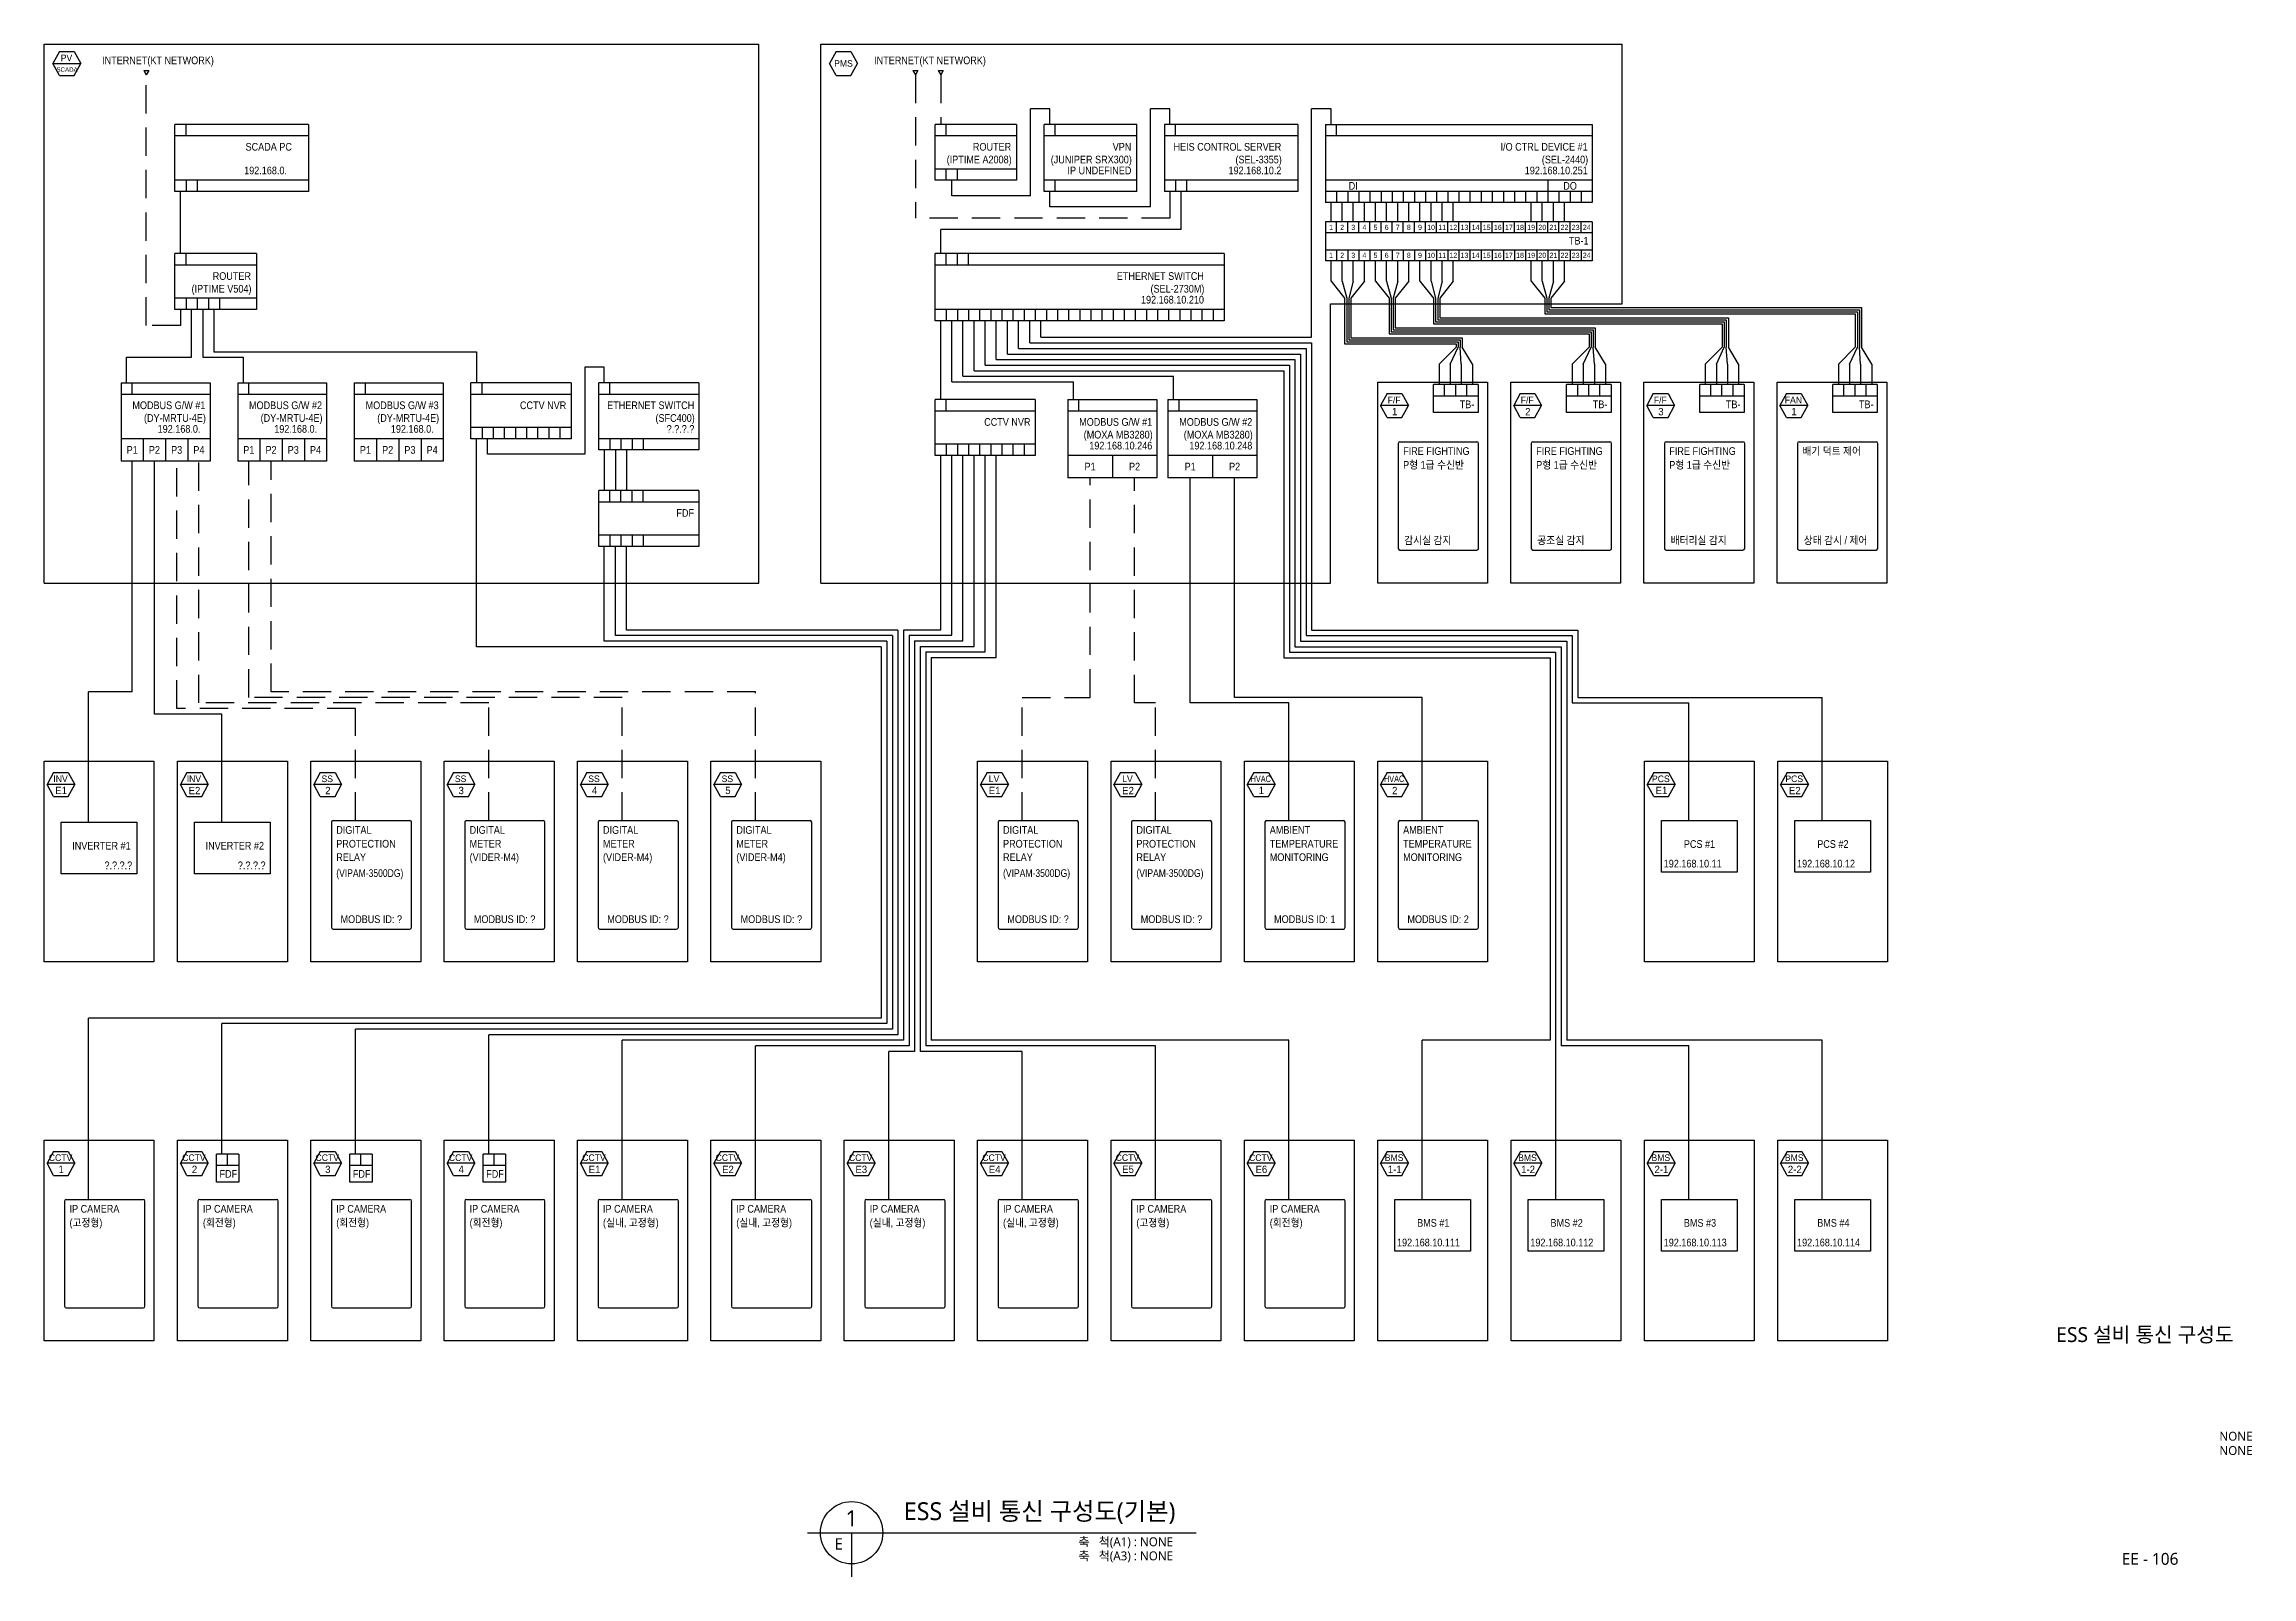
# Model space of a CAD drawing. Header units: millimetres. Extents: x 3366 to 637019, y 0 to 56757.
# Drawn here: x 3366 to 40539, y 1347 to 27153 of the extents above; entities that cross this region are included whole.
import ezdxf
from ezdxf.enums import TextEntityAlignment as Align

# ---------------------------------------------------------------- set-up
doc = ezdxf.new("R2010")
doc.units = ezdxf.units.MM
doc.linetypes.add('CE04', pattern=[15, 10, -2, 1, -2])
doc.linetypes.add('HIDDEN2', pattern=[4.7625, 3.175, -1.5875])
for name, color, linetype in [('ESYM', 4, 'Continuous'), ('SEL-735', 7, 'Continuous'), ('TEXT', 3, 'Continuous'), ('도면 TITLE', 4, 'Continuous'), ('지시선', 6, 'Continuous')]:
    doc.layers.add(name, color=color, linetype=linetype)
doc.styles.add('GHS', font='', dxfattribs={"width": 0.7})
doc.styles.add('MG', font='malgun.ttf')
doc.styles.get('GHS').set_extended_font_data('Gulim')

# ---------------------------------------------------------------- blocks, each defined once
blk = doc.blocks.new('DIGITAL LAYOUT')
at = {"layer": 'SEL-735', "color": 8, "linetype": 'Continuous', "lineweight": -3}
for p, q in [((9070835, -3285096), (9076659, -3285096)), ((9070707, -3285225), (9070707, -3293180)), ((9076788, -3293180), (9076788, -3285225)), ((9070835, -3293308), (9076659, -3293308))]:
    blk.add_line(p, q, dxfattribs=at)
for centre, start, end in [((9070835, -3285225), 90, 180), ((9076659, -3285225), 0, 90), ((9070835, -3293180), 180, 270), ((9076659, -3293180), 270, 0)]:
    blk.add_arc(centre, 128, start, end, dxfattribs=at)
blk = doc.blocks.new('COMP')
at = {"color": 8, "linetype": 'Continuous'}
blk.add_lwpolyline([(0, 2816), (1541, 2816), (1541, 0), (0, 0)], close=True, dxfattribs=at)
at = {"layer": 'ESYM', "color": 1}
for p, q in [((132, 2657), (40, 2491)), ((132, 2321), (40, 2491)), ((431, 2491), (40, 2491)), ((132, 2657), (339, 2657)), ((339, 2657), (431, 2491)), ((339, 2321), (431, 2491)), ((132, 2321), (339, 2321))]:
    blk.add_line(p, q, dxfattribs=at)

msp = doc.modelspace()

# ---------------------------------------------------------------- linework, layer by layer
at = {"color": 8, "linetype": 'Continuous'}
for p, q in [((3365.9, 27152.6), (15401.3, 27152.6)), ((3365.9, 18080.1), (3365.9, 27152.6)), ((15401.3, 18080.1), (15401.3, 27152.6)), ((16442.8, 27152.6), (29937.7, 27152.6)), ((16442.8, 18080.1), (16442.8, 27152.6)), ((29937.7, 22779.7), (29937.7, 27152.6)), ((25024.4, 18080.1), (25024.4, 22779.7)), ((25024.4, 22779.7), (29937.7, 22779.7)), ((3365.9, 18080.1), (15401.3, 18080.1)), ((16442.8, 18080.1), (25024.4, 18080.1))]:
    msp.add_line(p, q, dxfattribs=at)
at = {"color": 2}
for p, q in [((5044.3, 26706.7), (5127.5, 26706.7)), ((5044.3, 26706.7), (5085.9, 26635.2)), ((5127.5, 26706.7), (5085.9, 26635.2)), ((17995.2, 26706.7), (18078.4, 26706.7)), ((17995.2, 26706.7), (18036.8, 26635.2)), ((18078.4, 26706.7), (18036.8, 26635.2)), ((18420.9, 26706.7), (18504, 26706.7)), ((18420.9, 26706.7), (18462.4, 26635.2)), ((18504, 26706.7), (18462.4, 26635.2)), ((5662.4, 22685.1), (5662.4, 22414.7))]:
    msp.add_line(p, q, dxfattribs=at)
at = {"color": 2, "linetype": 'HIDDEN2', "ltscale": 150}
for p, q in [((5085.9, 22414.7), (5085.9, 26635.2)), ((18036.8, 26635.2), (18036.8, 24222.8)), ((18462.4, 26635.2), (18462.4, 25801.2)), ((22321.6, 24672.7), (22321.6, 24222.8)), ((22321.6, 24222.8), (18036.8, 24222.8)), ((5662.4, 22414.7), (5085.9, 22414.7)), ((5597.2, 15966.8), (5597.2, 20133)), ((5971.6, 16060.4), (5971.6, 20133)), ((6812.1, 16154), (6812.1, 20133)), ((7186.5, 16247.6), (7186.5, 20133)), ((20977.5, 16154), (20977.5, 19852.2)), ((21726.3, 16060.4), (21726.3, 19852.2)), ((10851.4, 16060.4), (5971.6, 16060.4)), ((13096.8, 16154), (6812.1, 16154)), ((15342.3, 16247.6), (7186.5, 16247.6)), ((10851.4, 14080.5), (10851.4, 16060.4)), ((13096.8, 14080.5), (13096.8, 16154)), ((15342.3, 14080.5), (15342.3, 16247.6)), ((19833.3, 16154), (20977.5, 16154)), ((19833.3, 14080.5), (19833.3, 16154)), ((22078.7, 16060.4), (21726.3, 16060.4)), ((22078.7, 14080.5), (22078.7, 16060.4)), ((8605.9, 15966.8), (5597.2, 15966.8)), ((8605.9, 14080.5), (8605.9, 15966.8))]:
    msp.add_line(p, q, dxfattribs=at)
at = {"color": 3}
for p, q in [((20298.4, 26063.3), (19971.8, 26063.3)), ((19971.8, 24599.1), (19971.8, 26063.3)), ((20298.4, 25801.7), (20298.4, 26063.3)), ((22321.6, 26063.3), (21995, 26063.3)), ((21995, 24411), (21995, 26063.3)), ((22321.6, 25801.7), (22321.6, 26063.3)), ((25034.2, 26063.3), (24707.5, 26063.3)), ((24707.5, 22216.7), (24707.5, 26063.3)), ((25034.2, 25801.7), (25034.2, 26063.3)), ((5662.4, 23625.9), (5662.4, 24672.7)), ((18649.6, 24599.1), (18649.6, 24860.8)), ((19971.8, 24599.1), (18649.6, 24599.1)), ((20298.4, 24411), (20298.4, 24672.7)), ((22508.8, 24034.7), (22508.8, 24672.7)), ((21995, 24411), (20298.4, 24411)), ((22508.8, 24034.7), (18462.4, 24034.7)), ((18462.4, 23625.9), (18462.4, 24034.7)), ((5849.6, 21879.9), (5849.6, 22685.1)), ((6036.8, 22685.1), (6036.8, 21879.9)), ((6224, 22685.1), (6224, 21973.5)), ((18462.4, 21169.3), (18462.4, 22496.9)), ((18649.6, 21467.9), (18649.6, 22496.9)), ((18836.8, 21561.5), (18836.8, 22496.9)), ((19024, 21655.1), (19024, 22496.9)), ((19211.2, 21748.7), (19211.2, 22496.9)), ((19398.4, 21842.3), (19398.4, 22496.9)), ((19585.6, 21935.9), (19585.6, 22496.9)), ((19772.8, 22029.5), (19772.8, 22496.9)), ((19960, 22123.1), (19960, 22496.9)), ((20147.2, 22216.7), (20147.2, 22496.9)), ((6224, 21973.5), (10646, 21973.5)), ((6718.5, 21973.5), (6718.5, 21973.5)), ((10646, 21973.5), (10646, 21450.1)), ((19585.6, 21935.9), (24520.3, 21935.9)), ((19772.8, 22029.5), (24613.9, 22029.5)), ((19960, 22123.1), (24707.5, 22123.1)), ((20147.2, 22216.7), (24707.5, 22216.7)), ((24520.3, 21935.9), (24520.3, 17100.4)), ((24613.9, 22029.5), (24613.9, 17194)), ((24707.5, 22123.1), (24707.5, 17287.6)), ((4754.8, 21450.1), (4754.8, 21879.9)), ((4754.8, 21879.9), (5849.6, 21879.9)), ((6036.8, 21879.9), (6718.5, 21879.9)), ((6718.5, 21879.9), (6718.5, 21450.1)), ((12796.9, 21711.8), (12470.2, 21711.8)), ((12470.2, 21711.8), (12470.2, 20247.6)), ((12796.9, 21450.1), (12796.9, 21711.8)), ((18836.8, 21561.5), (22381.5, 21561.5)), ((19024, 21655.1), (24239.5, 21655.1)), ((19211.2, 21748.7), (24333.1, 21748.7)), ((19398.4, 21842.3), (24426.7, 21842.3)), ((22381.5, 21169.3), (22381.5, 21561.5)), ((24239.5, 21655.1), (24239.5, 16819.6)), ((24333.1, 21748.7), (24333.1, 16913.2)), ((24426.7, 21842.3), (24426.7, 17006.8)), ((18649.6, 21467.9), (20696.7, 21467.9)), ((20696.7, 21169.3), (20696.7, 21467.9)), ((10646, 17006.8), (10646, 20509.3)), ((10833.2, 20247.6), (10833.2, 20509.3)), ((12470.2, 20247.6), (10833.2, 20247.6)), ((18462.4, 17294.2), (18462.4, 20228.5)), ((18649.6, 17200.6), (18649.6, 20228.5)), ((18836.8, 17107), (18836.8, 20228.5)), ((19024, 17013.4), (19024, 20228.5)), ((19211.2, 16919.8), (19211.2, 20228.5)), ((19398.4, 16826.2), (19398.4, 20228.5)), ((17835, 17294.2), (18462.4, 17294.2)), ((17835, 17287.6), (17835, 10381.3)), ((17928.6, 17200.6), (17928.6, 10287.7)), ((17928.6, 17200.6), (18649.6, 17200.6)), ((18022.2, 17107), (18022.2, 10194.1)), ((18022.2, 17107), (18836.8, 17107)), ((24520.3, 17100.4), (29002.4, 17100.4)), ((24613.9, 17194), (29096, 17194)), ((24707.5, 17287.6), (29189.6, 17287.6)), ((29002.4, 17100.4), (29002.4, 10381.3)), ((29096, 17194), (29096, 16060.4)), ((29189.6, 17287.6), (29189.6, 16154)), ((17460.6, 17006.8), (10646, 17006.8)), ((17460.6, 17006.8), (17460.6, 10755.7)), ((18115.8, 17013.4), (18115.8, 10194.1)), ((18115.8, 17013.4), (19024, 17013.4)), ((18209.4, 16919.8), (18209.4, 10287.7)), ((18209.4, 16919.8), (19211.2, 16919.8)), ((18303, 16826.2), (18303, 10381.3)), ((18303, 16826.2), (19398.4, 16826.2)), ((24239.5, 16819.6), (28721.6, 16819.6)), ((24333.1, 16913.2), (28815.2, 16913.2)), ((24426.7, 17006.8), (28908.8, 17006.8)), ((28721.6, 16819.6), (28721.6, 10381.3)), ((28815.2, 16913.2), (28815.2, 7701.5)), ((28908.8, 17006.8), (28908.8, 10287.7)), ((29096, 16060.4), (31060.6, 16060.4)), ((29189.6, 16154), (33306.1, 16154)), ((31060.6, 14080.5), (31060.6, 16060.4)), ((33306.1, 14080.5), (33306.1, 16154)), ((17460.6, 10755.7), (4114.9, 10755.7)), ((4114.9, 7701.5), (4114.9, 10755.7)), ((17835, 10381.3), (13096.8, 10381.3)), ((13096.8, 7701.5), (13096.8, 10381.3)), ((17928.6, 10287.7), (15342.3, 10287.7)), ((15342.3, 7701.5), (15342.3, 10287.7)), ((17587.8, 7701.5), (17587.8, 10194.1)), ((18022.2, 10194.1), (17587.8, 10194.1)), ((19833.3, 10194.1), (18115.8, 10194.1)), ((22078.7, 10287.7), (18209.4, 10287.7)), ((24324.2, 10381.3), (18303, 10381.3)), ((19833.3, 7701.5), (19833.3, 10194.1)), ((22078.7, 7701.5), (22078.7, 10287.7)), ((24324.2, 7701.5), (24324.2, 10381.3)), ((26569.7, 7701.5), (26569.7, 10381.3)), ((28721.6, 10381.3), (26569.7, 10381.3)), ((31060.6, 10287.7), (28908.8, 10287.7)), ((33306.1, 10381.3), (29002.4, 10381.3)), ((31060.6, 7701.5), (31060.6, 10287.7)), ((33306.1, 7701.5), (33306.1, 10381.3))]:
    msp.add_line(p, q, dxfattribs=at)
for p, q in [((5568.8, 24672.7), (5568.8, 25801.7)), ((7815.2, 25801.7), (5568.8, 25801.7)), ((5756, 25613.5), (5756, 25801.7)), ((7815.2, 25801.7), (7815.2, 24672.7)), ((18368.8, 24860.8), (18368.8, 25801.7)), ((19738.7, 25801.7), (18368.8, 25801.7)), ((18556, 25613.5), (18556, 25801.7)), ((19738.7, 25801.7), (19738.7, 24860.8)), ((20204.8, 24672.7), (20204.8, 25801.7)), ((21761.9, 25801.7), (20204.8, 25801.7)), ((20392, 25613.5), (20392, 25801.7)), ((21761.9, 24672.7), (21761.9, 25801.7)), ((22228, 25801.7), (22228, 24672.7)), ((24474.4, 25801.7), (22228, 25801.7)), ((22415.2, 25613.5), (22415.2, 25801.7)), ((24474.4, 25801.7), (24474.4, 24672.7)), ((24940.6, 25801.7), (24940.6, 24484.5)), ((24940.6, 25801.7), (29433.4, 25801.7)), ((25127.8, 25613.5), (25127.8, 25801.7)), ((29433.4, 25801.7), (29433.4, 24484.5)), ((24940.6, 25613.5), (29433.4, 25613.5)), ((18556, 24860.8), (18556, 25049)), ((18743.2, 24860.8), (18743.2, 25049)), ((7815.2, 24672.7), (5568.8, 24672.7)), ((5756, 24860.8), (5756, 24672.7)), ((5943.2, 24860.8), (5943.2, 24672.7)), ((19738.7, 24860.8), (18368.8, 24860.8)), ((21761.9, 24672.7), (20204.8, 24672.7)), ((20392, 24672.7), (20392, 24860.8)), ((24474.4, 24672.7), (22228, 24672.7)), ((22415.2, 24860.8), (22415.2, 24672.7)), ((22602.4, 24860.8), (22602.4, 24672.7)), ((29433.4, 24860.8), (24940.6, 24860.8)), ((29433.4, 24672.7), (24940.6, 24672.7)), ((25127.8, 24672.7), (25127.8, 24484.5)), ((25315, 24672.7), (25315, 24484.5)), ((25502.2, 24672.7), (25502.2, 24484.5)), ((25689.4, 24672.7), (25689.4, 24484.5)), ((25876.6, 24672.7), (25876.6, 24484.5)), ((26063.8, 24672.7), (26063.8, 24484.5)), ((26251, 24672.7), (26251, 24484.5)), ((26438.2, 24672.7), (26438.2, 24484.5)), ((26625.4, 24672.7), (26625.4, 24484.5)), ((26812.6, 24672.7), (26812.6, 24484.5)), ((26999.8, 24672.7), (26999.8, 24484.5)), ((27187, 24672.7), (27187, 24484.5)), ((27374.2, 24672.7), (27374.2, 24484.5)), ((27561.4, 24672.7), (27561.4, 24484.5)), ((27748.6, 24672.7), (27748.6, 24484.5)), ((27935.8, 24672.7), (27935.8, 24484.5)), ((28123, 24672.7), (28123, 24484.5)), ((28310.2, 24672.7), (28310.2, 24484.5)), ((28497.4, 24672.7), (28497.4, 24484.5)), ((28684.6, 24860.8), (28684.6, 24484.5)), ((28871.8, 24672.7), (28871.8, 24484.5)), ((29059, 24672.7), (29059, 24484.5)), ((29246.2, 24672.7), (29246.2, 24484.5)), ((29433.4, 24484.5), (24940.6, 24484.5)), ((24940.6, 24162.1), (24940.6, 23503.5)), ((29433.4, 24162.1), (24940.6, 24162.1)), ((25127.8, 23973.9), (25127.8, 24162.1)), ((25315, 23973.9), (25315, 24162.1)), ((25502.2, 23973.9), (25502.2, 24162.1)), ((25689.4, 23973.9), (25689.4, 24162.1)), ((25876.6, 23973.9), (25876.6, 24162.1)), ((26063.8, 23973.9), (26063.8, 24162.1)), ((26251, 23973.9), (26251, 24162.1)), ((26438.2, 23973.9), (26438.2, 24162.1)), ((26625.4, 23973.9), (26625.4, 24162.1)), ((26812.6, 23973.9), (26812.6, 24162.1)), ((26999.8, 23973.9), (26999.8, 24162.1)), ((27187, 23973.9), (27187, 24162.1)), ((27374.2, 23973.9), (27374.2, 24162.1)), ((27561.4, 23973.9), (27561.4, 24162.1)), ((27748.6, 23973.9), (27748.6, 24162.1)), ((27935.8, 23973.9), (27935.8, 24162.1)), ((28123, 23973.9), (28123, 24162.1)), ((28310.2, 23973.9), (28310.2, 24162.1)), ((28497.4, 23973.9), (28497.4, 24162.1)), ((28684.6, 23973.9), (28684.6, 24162.1)), ((28871.8, 23973.9), (28871.8, 24162.1)), ((29059, 23973.9), (29059, 24162.1)), ((29246.2, 23973.9), (29246.2, 24162.1)), ((29433.4, 24162.1), (29433.4, 23503.5)), ((5568.8, 22685.1), (5568.8, 23625.9)), ((6938.7, 23625.9), (5568.8, 23625.9)), ((5756, 23437.7), (5756, 23625.9)), ((6938.7, 23625.9), (6938.7, 22685.1)), ((18368.8, 22496.9), (18368.8, 23625.9)), ((23236, 23625.9), (18368.8, 23625.9)), ((18368.8, 23437.7), (23236, 23437.7)), ((18556, 23437.7), (18556, 23625.9)), ((18743.2, 23437.7), (18743.2, 23625.9)), ((18930.4, 23437.7), (18930.4, 23625.9)), ((23236, 23625.9), (23236, 22496.9)), ((29433.4, 23503.5), (24940.6, 23503.5)), ((25127.8, 23691.7), (25127.8, 23503.5)), ((25315, 23691.7), (25315, 23503.5)), ((25502.2, 23691.7), (25502.2, 23503.5)), ((25689.4, 23691.7), (25689.4, 23503.5)), ((25876.6, 23691.7), (25876.6, 23503.5)), ((26063.8, 23691.7), (26063.8, 23503.5)), ((26251, 23691.7), (26251, 23503.5)), ((26438.2, 23691.7), (26438.2, 23503.5)), ((26625.4, 23691.7), (26625.4, 23503.5)), ((26812.6, 23691.7), (26812.6, 23503.5)), ((26999.8, 23691.7), (26999.8, 23503.5)), ((27187, 23691.7), (27187, 23503.5)), ((27374.2, 23691.7), (27374.2, 23503.5)), ((27561.4, 23691.7), (27561.4, 23503.5)), ((27748.6, 23691.7), (27748.6, 23503.5)), ((27935.8, 23691.7), (27935.8, 23503.5)), ((28123, 23691.7), (28123, 23503.5)), ((28310.2, 23691.7), (28310.2, 23503.5)), ((28497.4, 23691.7), (28497.4, 23503.5)), ((28684.6, 23691.7), (28684.6, 23503.5)), ((28871.8, 23691.7), (28871.8, 23503.5)), ((29059, 23691.7), (29059, 23503.5)), ((29246.2, 23691.7), (29246.2, 23503.5)), ((6938.7, 22685.1), (5568.8, 22685.1)), ((5756, 22873.2), (5756, 22685.1)), ((5943.2, 22873.2), (5943.2, 22685.1)), ((6130.4, 22873.2), (6130.4, 22685.1)), ((6317.6, 22873.2), (6317.6, 22685.1)), ((23236, 22685.1), (18368.8, 22685.1)), ((18556, 22685.1), (18556, 22496.9)), ((18743.2, 22685.1), (18743.2, 22496.9)), ((18930.4, 22685.1), (18930.4, 22496.9)), ((19117.6, 22685.1), (19117.6, 22496.9)), ((19304.8, 22685.1), (19304.8, 22496.9)), ((19492, 22685.1), (19492, 22496.9)), ((19679.2, 22685.1), (19679.2, 22496.9)), ((19866.4, 22685.1), (19866.4, 22496.9)), ((20053.6, 22685.1), (20053.6, 22496.9)), ((20240.8, 22685.1), (20240.8, 22496.9)), ((20428, 22685.1), (20428, 22496.9)), ((20615.2, 22685.1), (20615.2, 22496.9)), ((20802.4, 22685.1), (20802.4, 22496.9)), ((20989.6, 22685.1), (20989.6, 22496.9)), ((21176.8, 22685.1), (21176.8, 22496.9)), ((21364, 22685.1), (21364, 22496.9)), ((21551.2, 22685.1), (21551.2, 22496.9)), ((21738.4, 22685.1), (21738.4, 22496.9)), ((21925.6, 22685.1), (21925.6, 22496.9)), ((22112.8, 22685.1), (22112.8, 22496.9)), ((22300, 22685.1), (22300, 22496.9)), ((22487.2, 22685.1), (22487.2, 22496.9)), ((22674.4, 22685.1), (22674.4, 22496.9)), ((22861.6, 22685.1), (22861.6, 22496.9)), ((23048.8, 22685.1), (23048.8, 22496.9)), ((23236, 22496.9), (18368.8, 22496.9)), ((4661.2, 21450.1), (4661.2, 20133)), ((4661.2, 21450.1), (6158.8, 21450.1)), ((4661.2, 21262), (6158.8, 21262)), ((4848.4, 21262), (4848.4, 21450.1)), ((6158.8, 21450.1), (6158.8, 20133)), ((6624.9, 21450.1), (6624.9, 20133)), ((6624.9, 21450.1), (8122.5, 21450.1)), ((6624.9, 21262), (8122.5, 21262)), ((6812.1, 21262), (6812.1, 21450.1)), ((8122.5, 21450.1), (8122.5, 20133)), ((8588.6, 21450.1), (8588.6, 20133)), ((8588.6, 21450.1), (10086.2, 21450.1)), ((8588.6, 21262), (10086.2, 21262)), ((8775.8, 21262), (8775.8, 21450.1)), ((10086.2, 21450.1), (10086.2, 20133)), ((10552.4, 20509.3), (10552.4, 21450.1)), ((12237.2, 21450.1), (10552.4, 21450.1)), ((10739.6, 21262), (10739.6, 21450.1)), ((12237.2, 21450.1), (12237.2, 20509.3)), ((12703.3, 20321.2), (12703.3, 21450.1)), ((14388.1, 21450.1), (12703.3, 21450.1)), ((12890.5, 21262), (12890.5, 21450.1)), ((14388.1, 21450.1), (14388.1, 20321.2)), ((27509, 21422.4), (26760.2, 21422.4)), ((26947.4, 21234.2), (26947.4, 21422.4)), ((27134.6, 21234.2), (27134.6, 21422.4)), ((27321.8, 21234.2), (27321.8, 21422.4)), ((29750, 21422.4), (29001.2, 21422.4)), ((29188.4, 21234.2), (29188.4, 21422.4)), ((29375.6, 21234.2), (29375.6, 21422.4)), ((29562.8, 21234.2), (29562.8, 21422.4)), ((31990.9, 21422.4), (31242.1, 21422.4)), ((31429.3, 21234.2), (31429.3, 21422.4)), ((31616.5, 21234.2), (31616.5, 21422.4)), ((31803.7, 21234.2), (31803.7, 21422.4)), ((34231.9, 21422.4), (33483.1, 21422.4)), ((33670.3, 21234.2), (33670.3, 21422.4)), ((33857.5, 21234.2), (33857.5, 21422.4)), ((34044.7, 21234.2), (34044.7, 21422.4)), ((18368.8, 20228.5), (18368.8, 21169.3)), ((20053.6, 21169.3), (18368.8, 21169.3)), ((18556, 20981.2), (18556, 21169.3)), ((20053.6, 21169.3), (20053.6, 20228.5)), ((20603.1, 21169.3), (20603.1, 19852.2)), ((20603.1, 21169.3), (22100.7, 21169.3)), ((20603.1, 20981.2), (22100.7, 20981.2)), ((20790.3, 20981.2), (20790.3, 21169.3)), ((22100.7, 21169.3), (22100.7, 19852.2)), ((22287.9, 21169.3), (22287.9, 19852.2)), ((22287.9, 21169.3), (23785.5, 21169.3)), ((22287.9, 20981.2), (23785.5, 20981.2)), ((22475.1, 20981.2), (22475.1, 21169.3)), ((23785.5, 21169.3), (23785.5, 19852.2)), ((6158.8, 20509.3), (4661.2, 20509.3)), ((5035.6, 20509.3), (5035.6, 20133)), ((5410, 20509.3), (5410, 20133)), ((5784.4, 20509.3), (5784.4, 20133)), ((8122.5, 20509.3), (6624.9, 20509.3)), ((6999.3, 20509.3), (6999.3, 20133)), ((7373.7, 20509.3), (7373.7, 20133)), ((7748.1, 20509.3), (7748.1, 20133)), ((10086.2, 20509.3), (8588.6, 20509.3)), ((8963, 20509.3), (8963, 20133)), ((9337.4, 20509.3), (9337.4, 20133)), ((9711.8, 20509.3), (9711.8, 20133)), ((12237.2, 20509.3), (10552.4, 20509.3)), ((10739.6, 20697.5), (10739.6, 20509.3)), ((10926.8, 20697.5), (10926.8, 20509.3)), ((11114, 20697.5), (11114, 20509.3)), ((11301.2, 20697.5), (11301.2, 20509.3)), ((11488.4, 20697.5), (11488.4, 20509.3)), ((11675.6, 20697.5), (11675.6, 20509.3)), ((11862.8, 20697.5), (11862.8, 20509.3)), ((12050, 20697.5), (12050, 20509.3)), ((12890.5, 20509.3), (12890.5, 20321.2)), ((13077.7, 20509.3), (13077.7, 20321.2)), ((13264.9, 20509.3), (13264.9, 20321.2)), ((13452.1, 20509.3), (13452.1, 20321.2)), ((6158.8, 20133), (4661.2, 20133)), ((4848.4, 16247.6), (4848.4, 20133)), ((5222.8, 15873.2), (5222.8, 20133)), ((8122.5, 20133), (6624.9, 20133)), ((10086.2, 20133), (8588.6, 20133)), ((14388.1, 20321.2), (12703.3, 20321.2)), ((20053.6, 20228.5), (18368.8, 20228.5)), ((18556, 20416.7), (18556, 20228.5)), ((18743.2, 20416.7), (18743.2, 20228.5)), ((18930.4, 20416.7), (18930.4, 20228.5)), ((19117.6, 20416.7), (19117.6, 20228.5)), ((19304.8, 20416.7), (19304.8, 20228.5)), ((19492, 20416.7), (19492, 20228.5)), ((19679.2, 20416.7), (19679.2, 20228.5)), ((19866.4, 20416.7), (19866.4, 20228.5)), ((22100.7, 20228.5), (20603.1, 20228.5)), ((21351.9, 20228.5), (21351.9, 19852.2)), ((23785.5, 20228.5), (22287.9, 20228.5)), ((23036.7, 20228.5), (23036.7, 19852.2)), ((22100.7, 19852.2), (20603.1, 19852.2)), ((23785.5, 19852.2), (22287.9, 19852.2)), ((22662.3, 16060.4), (22662.3, 19852.2)), ((23411.1, 16154), (23411.1, 19852.2)), ((12703.3, 18696.1), (12703.3, 19636.9)), ((14388.1, 19636.9), (12703.3, 19636.9)), ((12890.5, 19448.7), (12890.5, 19636.9)), ((13077.7, 19448.7), (13077.7, 19636.9)), ((13264.9, 19448.7), (13264.9, 19636.9)), ((13452.1, 19448.7), (13452.1, 19636.9)), ((14388.1, 19636.9), (14388.1, 18696.1)), ((14388.1, 18696.1), (12703.3, 18696.1)), ((12890.5, 18884.3), (12890.5, 18696.1)), ((13077.7, 18884.3), (13077.7, 18696.1)), ((13264.9, 18884.3), (13264.9, 18696.1)), ((13452.1, 18884.3), (13452.1, 18696.1)), ((4848.4, 16247.6), (4114.9, 16247.6)), ((4114.9, 14052), (4114.9, 16247.6)), ((24324.2, 16060.4), (22662.3, 16060.4)), ((26569.7, 16154), (23411.1, 16154)), ((24324.2, 14080.5), (24324.2, 16060.4)), ((26569.7, 14080.5), (26569.7, 16154)), ((6360.4, 15873.2), (5222.8, 15873.2)), ((6360.4, 14052), (6360.4, 15873.2)), ((6641.2, 8465.5), (6266.8, 8465.5)), ((6454, 8277.4), (6454, 8465.5)), ((8886.7, 8465.5), (8512.3, 8465.5)), ((8699.5, 8277.4), (8699.5, 8465.5)), ((11132.2, 8465.5), (10757.8, 8465.5)), ((10945, 8277.4), (10945, 8465.5))]:
    msp.add_line(p, q)
at = {"color": 5}
for p, q in [((25034.2, 24162.1), (25034.2, 24484.5)), ((25221.4, 24162.1), (25221.4, 24484.5)), ((25408.6, 24162.1), (25408.6, 24484.5)), ((25595.8, 24162.1), (25595.8, 24484.5)), ((25783, 24162.1), (25783, 24484.5)), ((25970.2, 24162.1), (25970.2, 24484.5)), ((26157.4, 24162.1), (26157.4, 24484.5)), ((26344.6, 24162.1), (26344.6, 24484.5)), ((26531.8, 24162.1), (26531.8, 24484.5)), ((26719, 24162.1), (26719, 24484.5)), ((26906.2, 24162.1), (26906.2, 24484.5)), ((27093.4, 24162.1), (27093.4, 24484.5)), ((28403.8, 24162.1), (28403.8, 24484.5)), ((28591, 24162.1), (28591, 24484.5)), ((28778.2, 24162.1), (28778.2, 24484.5)), ((28965.4, 24162.1), (28965.4, 24484.5)), ((25034.2, 23160.9), (25034.2, 23503.5)), ((25221.4, 23160.9), (25221.4, 23503.5)), ((25408.6, 23160.9), (25408.6, 23503.5)), ((25595.8, 23160.9), (25595.8, 23503.5)), ((25783, 23160.9), (25783, 23503.5)), ((25970.2, 23160.9), (25970.2, 23503.5)), ((26157.4, 23160.9), (26157.4, 23503.5)), ((26344.6, 23160.9), (26344.6, 23503.5)), ((26531.8, 23160.9), (26531.8, 23503.5)), ((26719, 23160.9), (26719, 23503.5)), ((26906.2, 23160.9), (26906.2, 23503.5)), ((27093.4, 23160.9), (27093.4, 23503.5)), ((28403.8, 23160.9), (28403.8, 23503.5)), ((28591, 23160.9), (28591, 23503.5)), ((28778.2, 23160.9), (28778.2, 23503.5)), ((28965.4, 23160.9), (28965.4, 23503.5)), ((25034.2, 23160.9), (25263, 22873.8)), ((25221.4, 23160.9), (25297.6, 22873.8)), ((25408.6, 23160.9), (25332.3, 22873.8)), ((25595.8, 23160.9), (25366.9, 22873.8)), ((25783, 23160.9), (26011.8, 22873.8)), ((25970.2, 23160.9), (26046.4, 22873.8)), ((26157.4, 23160.9), (26081.1, 22873.8)), ((26344.6, 23160.9), (26115.7, 22873.8)), ((26531.8, 23160.9), (26760.6, 22873.8)), ((26719, 23160.9), (26795.2, 22873.8)), ((26906.2, 23160.9), (26829.9, 22873.8)), ((27093.4, 23160.9), (26864.5, 22873.8)), ((28403.8, 23160.9), (28632.6, 22873.8)), ((28591, 23160.9), (28667.2, 22873.8)), ((28778.2, 23160.9), (28701.9, 22873.8)), ((28965.4, 23160.9), (28736.5, 22873.8)), ((25263, 22873.8), (25263, 22105.2)), ((25297.6, 22873.8), (25297.6, 22139.8)), ((25332.3, 22873.8), (25332.3, 22174.5)), ((25366.9, 22873.8), (25366.9, 22209.1)), ((26011.8, 22873.8), (26011.8, 22274.4)), ((26046.4, 22873.8), (26046.4, 22309)), ((26081.1, 22873.8), (26081.1, 22343.7)), ((26115.7, 22873.8), (26115.7, 22378.3)), ((26760.6, 22873.8), (26760.6, 22443.6)), ((26795.2, 22873.8), (26795.2, 22478.2)), ((26829.9, 22873.8), (26829.9, 22512.9)), ((26864.5, 22873.8), (26864.5, 22547.5)), ((28632.6, 22873.8), (28632.6, 22612.8)), ((28667.2, 22873.8), (28667.2, 22647.5)), ((28701.9, 22873.8), (28701.9, 22682.1)), ((28701.9, 22682.1), (33930.7, 22682.1)), ((28736.5, 22873.8), (28736.5, 22716.8)), ((28736.5, 22716.8), (33965.4, 22716.8)), ((33930.7, 22682.1), (33930.7, 22052.1)), ((33965.4, 22716.8), (33965.4, 22052.1)), ((26046.4, 22309), (29414.2, 22309)), ((26081.1, 22343.7), (29448.8, 22343.7)), ((26115.7, 22378.3), (29483.5, 22378.3)), ((26760.6, 22443.6), (31620.5, 22443.6)), ((26795.2, 22478.2), (31655.1, 22478.2)), ((26829.9, 22512.9), (31689.8, 22512.9)), ((26864.5, 22547.5), (31724.4, 22547.5)), ((28632.6, 22612.8), (33861.4, 22612.8)), ((28667.2, 22647.5), (33896.1, 22647.5)), ((29414.2, 22309), (29414.2, 22052.1)), ((29448.8, 22343.7), (29448.8, 22052.1)), ((29483.5, 22378.3), (29483.5, 22052.1)), ((31620.5, 22443.6), (31620.5, 22052.1)), ((31655.1, 22478.2), (31655.1, 22052.1)), ((31689.8, 22512.9), (31689.8, 22052.1)), ((31724.4, 22547.5), (31724.4, 22052.1)), ((33861.4, 22612.8), (33861.4, 22052.1)), ((33896.1, 22647.5), (33896.1, 22052.1)), ((25263, 22105.2), (27138.6, 22105.2)), ((25297.6, 22139.8), (27173.2, 22139.8)), ((25332.3, 22174.5), (27207.8, 22174.5)), ((25366.9, 22209.1), (27242.5, 22209.1)), ((26011.8, 22274.4), (29379.5, 22274.4)), ((26853.8, 21765), (27138.6, 22052.1)), ((27041, 21765), (27173.2, 22052.1)), ((27138.6, 22105.2), (27138.6, 22052.1)), ((27173.2, 22139.8), (27173.2, 22052.1)), ((27207.8, 22174.5), (27207.8, 22052.1)), ((27228.2, 21765), (27207.8, 22052.1)), ((27242.5, 22209.1), (27242.5, 22052.1)), ((27415.4, 21765), (27242.5, 22052.1)), ((29094.8, 21765), (29379.5, 22052.1)), ((29282, 21765), (29414.2, 22052.1)), ((29379.5, 22274.4), (29379.5, 22052.1)), ((29469.2, 21765), (29448.8, 22052.1)), ((29656.4, 21765), (29483.5, 22052.1)), ((31335.7, 21765), (31620.5, 22052.1)), ((31522.9, 21765), (31655.1, 22052.1)), ((31710.1, 21765), (31689.8, 22052.1)), ((31897.3, 21765), (31724.4, 22052.1)), ((33576.7, 21765), (33861.4, 22052.1)), ((33763.9, 21765), (33896.1, 22052.1)), ((33951.1, 21765), (33930.7, 22052.1)), ((34138.3, 21765), (33965.4, 22052.1)), ((26853.8, 21765), (26853.8, 21422.4)), ((27041, 21765), (27041, 21422.4)), ((27228.2, 21765), (27228.2, 21422.4)), ((27415.4, 21765), (27415.4, 21422.4)), ((29094.8, 21765), (29094.8, 21422.4)), ((29282, 21765), (29282, 21422.4)), ((29469.2, 21765), (29469.2, 21422.4)), ((29656.4, 21765), (29656.4, 21422.4)), ((31335.7, 21765), (31335.7, 21422.4)), ((31522.9, 21765), (31522.9, 21422.4)), ((31710.1, 21765), (31710.1, 21422.4)), ((31897.3, 21765), (31897.3, 21422.4)), ((33576.7, 21765), (33576.7, 21422.4)), ((33763.9, 21765), (33763.9, 21422.4)), ((33951.1, 21765), (33951.1, 21422.4)), ((34138.3, 21765), (34138.3, 21422.4))]:
    msp.add_line(p, q, dxfattribs=at)
at = {"color": 1}
for p, q in [((12796.9, 20321.2), (12796.9, 19636.9)), ((12984.1, 20321.2), (12984.1, 19636.9)), ((13171.3, 20321.2), (13171.3, 19636.9)), ((12796.9, 17100.4), (12796.9, 18696.1)), ((12984.1, 17194), (12984.1, 18696.1)), ((13171.3, 17287.6), (13171.3, 18696.1)), ((17554.2, 17100.4), (12796.9, 17100.4)), ((17647.8, 17194), (12984.1, 17194)), ((17741.4, 17287.6), (13171.3, 17287.6)), ((17554.2, 17100.4), (17554.2, 10662.1)), ((17647.8, 17194), (17647.8, 10568.5)), ((17741.4, 17287.6), (17741.4, 10474.9)), ((6360.4, 8465.5), (6360.4, 10662.1)), ((17554.2, 10662.1), (6360.4, 10662.1)), ((17647.8, 10568.5), (8605.9, 10568.5)), ((8605.9, 8465.5), (8605.9, 10568.5)), ((17741.4, 10474.9), (10851.4, 10474.9)), ((10851.4, 8465.5), (10851.4, 10474.9))]:
    msp.add_line(p, q, dxfattribs=at)
for points in [[(5568.8, 25613.5), (7815.2, 25613.5)], [(18368.8, 25613.5), (19738.7, 25613.5)], [(20204.8, 25613.5), (21761.9, 25613.5)], [(22228, 25613.5), (24474.4, 25613.5)], [(19738.7, 25049), (18368.8, 25049)], [(7815.2, 24860.8), (5568.8, 24860.8)], [(21761.9, 24860.8), (20204.8, 24860.8)], [(24474.4, 24860.8), (22228, 24860.8)], [(29433.4, 23973.9), (24940.6, 23973.9)], [(5568.8, 23437.7), (6938.7, 23437.7)], [(24940.6, 23691.7), (29433.4, 23691.7)], [(6938.7, 22873.2), (5568.8, 22873.2)], [(10552.4, 21262), (12237.2, 21262)], [(12703.3, 21262), (14388.1, 21262)], [(27509, 21422.4), (27509, 20952), (26760.2, 20952), (26760.2, 21422.4)], [(26760.2, 21234.2), (27509, 21234.2)], [(29750, 21422.4), (29750, 20952), (29001.2, 20952), (29001.2, 21422.4)], [(29001.2, 21234.2), (29750, 21234.2)], [(31990.9, 21422.4), (31990.9, 20952), (31242.1, 20952), (31242.1, 21422.4)], [(31242.1, 21234.2), (31990.9, 21234.2)], [(34231.9, 21422.4), (34231.9, 20952), (33483.1, 20952), (33483.1, 21422.4)], [(33483.1, 21234.2), (34231.9, 21234.2)], [(18368.8, 20981.2), (20053.6, 20981.2)], [(12237.2, 20697.5), (10552.4, 20697.5)], [(14388.1, 20509.3), (12703.3, 20509.3)], [(20053.6, 20416.7), (18368.8, 20416.7)], [(12703.3, 19448.7), (14388.1, 19448.7)], [(14388.1, 18884.3), (12703.3, 18884.3)], [(6641.2, 8465.5), (6641.2, 7995.1), (6266.8, 7995.1), (6266.8, 8465.5)], [(6266.8, 8277.4), (6641.2, 8277.4)], [(8886.7, 8465.5), (8886.7, 7995.1), (8512.3, 7995.1), (8512.3, 8465.5)], [(8512.3, 8277.4), (8886.7, 8277.4)], [(11132.2, 8465.5), (11132.2, 7995.1), (10757.8, 7995.1), (10757.8, 8465.5)], [(10757.8, 8277.4), (11132.2, 8277.4)]]:
    msp.add_lwpolyline(points)
at = {"layer": 'ESYM', "color": 1}
for p, q in [((3624.4, 27027), (3513.3, 26828.6)), ((3624.4, 26624.2), (3513.3, 26828.6)), ((3513.3, 26828.6), (3982.9, 26828.6)), ((3624.4, 27027), (3871.9, 27027)), ((3871.9, 27027), (3982.9, 26828.6)), ((3871.9, 26624.2), (3982.9, 26828.6)), ((16701.3, 27027), (16590.2, 26828.6)), ((16701.3, 26624.2), (16590.2, 26828.6)), ((16701.3, 27027), (16948.8, 27027)), ((16948.8, 27027), (17059.8, 26828.6)), ((16948.8, 26624.2), (17059.8, 26828.6)), ((3624.4, 26624.2), (3871.9, 26624.2)), ((16701.3, 26624.2), (16948.8, 26624.2))]:
    msp.add_line(p, q, dxfattribs=at)
at = {"layer": '도면 TITLE'}
for p, q in [((16219.1, 2089.9), (22763, 2089.9)), ((16961.7, 2089.9), (16961.7, 1347.3))]:
    msp.add_line(p, q, dxfattribs=at)
msp.add_circle((16961.7, 2089.9), 525.1, dxfattribs=at)
at = {"layer": '지시선'}
for points in [[(3653.8, 14052), (4927.7, 14052), (4927.7, 13181.7), (3653.8, 13181.7)], [(5899.2, 14052), (7173.1, 14052), (7173.1, 13181.7), (5899.2, 13181.7)], [(30599.4, 14080.5), (31873.3, 14080.5), (31873.3, 13210.3), (30599.4, 13210.3)], [(32844.9, 14080.5), (34118.8, 14080.5), (34118.8, 13210.3), (32844.9, 13210.3)], [(26108.5, 7701.5), (27382.4, 7701.5), (27382.4, 6831.3), (26108.5, 6831.3)], [(28354, 7701.5), (29627.9, 7701.5), (29627.9, 6831.3), (28354, 6831.3)], [(30599.4, 7701.5), (31873.3, 7701.5), (31873.3, 6831.3), (30599.4, 6831.3)], [(32844.9, 7701.5), (34118.8, 7701.5), (34118.8, 6831.3), (32844.9, 6831.3)]]:
    msp.add_lwpolyline(points, close=True, dxfattribs=at)

# ---------------------------------------------------------------- block references
at = {"color": 3, "xscale": 1.2, "yscale": 1.2, "zscale": 1.2}
for p in [(25820.7, 18080.1), (28061.6, 18080.1), (30302.6, 18080.1), (32543.6, 18080.1), (3365.9, 11701.1), (5611.4, 11701.1), (7856.9, 11701.1), (10102.4, 11701.1), (12347.8, 11701.1), (14593.3, 11701.1), (19084.3, 11701.1), (21329.7, 11701.1), (23575.2, 11701.1), (25820.7, 11701.1), (30311.6, 11701.1), (32557.1, 11701.1), (3365.9, 5322.1), (5611.4, 5322.1), (7856.9, 5322.1), (10102.4, 5322.1), (12347.8, 5322.1), (14593.3, 5322.1), (16838.8, 5322.1), (19084.3, 5322.1), (21329.7, 5322.1), (23575.2, 5322.1), (25820.7, 5322.1), (28066.2, 5322.1), (30311.6, 5322.1), (32557.1, 5322.1)]:
    msp.add_blockref('COMP', p, dxfattribs=at)
at = {"xscale": 0.2223437640466005, "yscale": 0.2223437640466005, "zscale": 0.2223437640466005}
for p in [(-1990649.7, 750880.2), (-1988408.8, 750880.2), (-1986167.8, 750880.2), (-1983926.9, 750880.2), (-2008613.5, 744501.2), (-2006368.1, 744501.2), (-2004122.6, 744501.2), (-2001877.1, 744501.2), (-1997386.2, 744501.2), (-1995140.7, 744501.2), (-1992895.2, 744501.2), (-1990649.7, 744501.2), (-2013104.5, 738122.2), (-2010859, 738122.2), (-2008613.5, 738122.2), (-2006368.1, 738122.2), (-2004122.6, 738122.2), (-2001877.1, 738122.2), (-1999631.6, 738122.2), (-1997386.2, 738122.2), (-1995140.7, 738122.2), (-1992895.2, 738122.2)]:
    msp.add_blockref('DIGITAL LAYOUT', p, dxfattribs=at)

# ---------------------------------------------------------------- texts
at = {"linetype": 'CE04', "style": 'GHS'}
for s, height, p in [('PV', 111.17, (3741.7, 26921.5)), ('PMS', 111.17, (16825, 26828.6)), ('SCADA', 75, (3751.6, 26724.8)), ('F/F', 111.17, (26096.7, 21162.6)), ('F/F', 111.17, (28337.7, 21162.6)), ('F/F', 111.17, (30578.6, 21162.6)), ('FAN', 111.17, (32819.6, 21162.6)), ('1', 123.5, (26106.7, 20965.9)), ('2', 123.5, (28347.6, 20965.9)), ('3', 123.5, (30588.6, 20965.9)), ('1', 123.5, (32829.5, 20965.9)), ('INV', 111.17, (3642, 14783.7)), ('E1', 123.52, (3651.9, 14586.9)), ('INV', 111.17, (5887.5, 14783.7)), ('E2', 123.52, (5897.4, 14586.9)), ('SS', 111.17, (8132.9, 14783.7)), ('2', 123.5, (8142.9, 14586.9)), ('SS', 111.17, (10378.4, 14783.7)), ('3', 123.5, (10388.3, 14586.9)), ('SS', 111.17, (12623.9, 14783.7)), ('4', 123.5, (12633.8, 14586.9)), ('SS', 111.17, (14869.4, 14783.7)), ('5', 123.5, (14879.3, 14586.9)), ('LV', 111.17, (19360.3, 14783.7)), ('E1', 123.52, (19370.2, 14586.9)), ('LV', 111.17, (21605.8, 14783.7)), ('E2', 123.52, (21615.7, 14586.9)), ('1', 123.5, (23861.2, 14586.9)), ('2', 123.5, (26106.7, 14586.9)), ('PCS', 111.17, (30587.7, 14783.7)), ('E1', 123.52, (30597.6, 14586.9)), ('PCS', 111.17, (32833.1, 14783.7)), ('E2', 123.52, (32843.1, 14586.9)), ('CCTV', 111.17, (3642, 8404.7)), ('1', 123.5, (3651.9, 8208)), ('CCTV', 111.17, (5887.5, 8404.7)), ('2', 123.5, (5897.4, 8208)), ('CCTV', 111.17, (8132.9, 8404.7)), ('3', 123.5, (8142.9, 8208)), ('CCTV', 111.17, (10378.4, 8404.7)), ('4', 123.5, (10388.3, 8208)), ('CCTV', 111.17, (12623.9, 8404.7)), ('E1', 123.52, (12633.8, 8208)), ('CCTV', 111.17, (14869.4, 8404.7)), ('E2', 123.52, (14879.3, 8208)), ('CCTV', 111.17, (17114.8, 8404.7)), ('E3', 123.52, (17124.8, 8208)), ('CCTV', 111.17, (19360.3, 8404.7)), ('E4', 123.52, (19370.2, 8208)), ('CCTV', 111.17, (21605.8, 8404.7)), ('E5', 123.52, (21615.7, 8208)), ('CCTV', 111.17, (23851.3, 8404.7)), ('E6', 123.52, (23861.2, 8208)), ('BMS', 111.17, (26096.7, 8404.7)), ('1-1', 123.52, (26106.7, 8208)), ('BMS', 111.17, (28342.2, 8404.7)), ('1-2', 123.52, (28352.1, 8208)), ('BMS', 111.17, (30587.7, 8404.7)), ('2-1', 123.52, (30597.6, 8208)), ('BMS', 111.17, (32833.1, 8404.7)), ('2-2', 123.52, (32843.1, 8208))]:
    msp.add_text(s, height=height, dxfattribs=at).set_placement(p, align=Align.MIDDLE)
at = {"linetype": 'CE04', "style": 'GHS', "width": 0.8}
for p in [(23851.3, 14783.7), (26096.7, 14783.7)]:
    msp.add_text('HVAC', height=111.17, dxfattribs=at).set_placement(p, align=Align.MIDDLE)
at = {"layer": 'TEXT', "color": 2, "linetype": 'Continuous', "lineweight": -3, "style": 'GHS', "width": 0.9}
for p in [(4341.6, 26880), (17341.1, 26880)]:
    msp.add_text('INTERNET(KT NETWORK)', height=129.6, dxfattribs=at).set_placement(p, align=Align.MIDDLE_LEFT)
at = {"layer": 'TEXT', "color": 7, "linetype": 'Continuous', "lineweight": -3, "style": 'GHS', "width": 0.9}
for s, p in [('SCADA PC', (7537.7, 25424.3)), ('(IPTIME A2008)', (19656.9, 25210.1)), ('ROUTER', (19648.4, 25424.3)), ('(JUNIPER SRX300)', (21680.1, 25210.1)), ('VPN', (21671.6, 25424.3)), ('HEIS CONTROL SERVER', (24196.9, 25424.3)), ('(SEL-3355)', (24205.4, 25210.1)), ('I/O CTRL DEVICE #1', (29355.4, 25424.3)), ('(SEL-2440)', (29364, 25210.1)), ('TB-1', (29371, 23843.4)), ('(IPTIME V504)', (6856.9, 23034.4)), ('ROUTER', (6848.4, 23248.5)), ('ETHERNET SWITCH', (22893.5, 23248.5)), ('(SEL-2730M)', (22902, 23034.4)), ('MODBUS G/W #1', (6080.9, 21072.7)), ('(DY-MRTU-4E)', (6089.4, 20858.6)), ('MODBUS G/W #2', (8044.6, 21072.7)), ('(DY-MRTU-4E)', (8053.2, 20858.6)), ('MODBUS G/W #3', (10008.3, 21072.7)), ('(DY-MRTU-4E)', (10016.9, 20858.6)), ('CCTV NVR', (12157.3, 21072.7)), ('ETHERNET SWITCH', (14312.2, 21072.7)), ('(SFC400)', (14320.8, 20858.6)), ('CCTV NVR', (19973.8, 20791.9)), ('MODBUS G/W #1', (22022.8, 20791.9)), ('MODBUS G/W #2', (23707.6, 20791.9)), ('TB-', (27446.6, 21088.3)), ('TB-', (29687.6, 21088.3)), ('TB-', (31928.5, 21088.3)), ('TB-', (34169.5, 21088.3)), ('(MOXA MB3280)', (22031.3, 20577.8)), ('(MOXA MB3280)', (23716.1, 20577.8)), ('FDF', (14308.2, 19259.5)), ('FDF', (6615.2, 8131.5)), ('FDF', (8860.6, 8131.5)), ('FDF', (11106.1, 8131.5))]:
    msp.add_text(s, height=129.6, dxfattribs=at).set_placement(p, align=Align.MIDDLE_RIGHT)
at = {"layer": 'TEXT', "linetype": 'Continuous', "lineweight": -3, "style": 'GHS', "width": 0.9}
for s, p in [('192.168.0.  ', (7539.4, 25026)), ('IP UNDEFINED', (21673.3, 25026)), ('192.168.10.2', (24198.6, 25026)), ('192.168.10.251', (29357.1, 25026)), ('192.168.10.210', (22895.2, 22850.2)), ('192.168.0.  ', (6082.6, 20674.5)), ('192.168.0.  ', (8046.3, 20674.5)), ('192.168.0.  ', (10010, 20674.5)), ('?.?.?.?', (14313.9, 20674.5)), ('192.168.10.246', (22024.5, 20393.7)), ('192.168.10.248', (23709.3, 20393.7)), ('?.?.?.?', (4848.2, 13326.8)), ('?.?.?.?', (7093.6, 13326.8))]:
    msp.add_text(s, height=129.6, dxfattribs=at).set_placement(p, align=Align.MIDDLE_RIGHT)
at = {"layer": 'TEXT', "color": 7, "linetype": 'Continuous', "lineweight": -3, "style": 'GHS', "width": 0.9}
for s, height, p in [('DI', 129.6, (25408.6, 24766.8)), ('DO', 129.6, (29059, 24766.8)), ('1', 86.4, (25034.2, 24068)), ('2', 86.4, (25221.4, 24068)), ('3', 86.4, (25408.6, 24068)), ('4', 86.4, (25595.8, 24068)), ('5', 86.4, (25783, 24068)), ('6', 86.4, (25970.2, 24068)), ('7', 86.4, (26157.4, 24068)), ('8', 86.4, (26344.6, 24068)), ('9', 86.4, (26531.8, 24068)), ('10', 86.4, (26719, 24068)), ('11', 86.4, (26906.2, 24068)), ('12', 86.4, (27093.4, 24068)), ('13', 86.4, (27280.6, 24068)), ('14', 86.4, (27467.8, 24068)), ('15', 86.4, (27655, 24068)), ('16', 86.4, (27842.2, 24068)), ('17', 86.4, (28029.4, 24068)), ('18', 86.4, (28216.6, 24068)), ('19', 86.4, (28403.8, 24068)), ('20', 86.4, (28591, 24068)), ('21', 86.4, (28778.2, 24068)), ('22', 86.4, (28965.4, 24068)), ('23', 86.4, (29152.6, 24068)), ('24', 86.4, (29339.8, 24068)), ('1', 86.4, (25034.2, 23597.6)), ('2', 86.4, (25221.4, 23597.6)), ('3', 86.4, (25408.6, 23597.6)), ('4', 86.4, (25595.8, 23597.6)), ('5', 86.4, (25783, 23597.6)), ('6', 86.4, (25970.2, 23597.6)), ('7', 86.4, (26157.4, 23597.6)), ('8', 86.4, (26344.6, 23597.6)), ('9', 86.4, (26531.8, 23597.6)), ('10', 86.4, (26719, 23597.6)), ('11', 86.4, (26906.2, 23597.6)), ('12', 86.4, (27093.4, 23597.6)), ('13', 86.4, (27280.6, 23597.6)), ('14', 86.4, (27467.8, 23597.6)), ('15', 86.4, (27655, 23597.6)), ('16', 86.4, (27842.2, 23597.6)), ('17', 86.4, (28029.4, 23597.6)), ('18', 86.4, (28216.6, 23597.6)), ('19', 86.4, (28403.8, 23597.6)), ('20', 86.4, (28591, 23597.6)), ('21', 86.4, (28778.2, 23597.6)), ('22', 86.4, (28965.4, 23597.6)), ('23', 86.4, (29152.6, 23597.6)), ('24', 86.4, (29339.8, 23597.6)), ('P1', 129.6, (4848.4, 20321.2)), ('P2', 129.6, (5222.8, 20321.2)), ('P3', 129.6, (5597.2, 20321.2)), ('P4', 129.6, (5971.6, 20321.2)), ('P1', 129.6, (6812.1, 20321.2)), ('P2', 129.6, (7186.5, 20321.2)), ('P3', 129.6, (7560.9, 20321.2)), ('P4', 129.6, (7935.3, 20321.2)), ('P1', 129.6, (8775.8, 20321.2)), ('P2', 129.6, (9150.2, 20321.2)), ('P3', 129.6, (9524.6, 20321.2)), ('P4', 129.6, (9899, 20321.2)), ('P1', 129.6, (20977.5, 20040.4)), ('P2', 129.6, (21726.3, 20040.4)), ('P1', 129.6, (22662.3, 20040.4)), ('P2', 129.6, (23411.1, 20040.4))]:
    msp.add_text(s, height=height, dxfattribs=at).set_placement(p, align=Align.MIDDLE_CENTER)
at = {"layer": 'TEXT', "color": 7, "linetype": 'Continuous', "lineweight": -3, "style": 'GHS'}
for s, width, p in [('FIRE FIGHTING', 0.9, (26248.3, 20301.6)), ('P형 1급 수신반', 0.9, (26248.3, 20069.2)), ('FIRE FIGHTING', 0.9, (28489.3, 20301.6)), ('P형 1급 수신반', 0.9, (28489.3, 20069.2)), ('FIRE FIGHTING', 0.9, (30730.2, 20301.6)), ('P형 1급 수신반', 0.9, (30730.2, 20069.2)), ('배기 덕트 제어', 0.9, (32971.2, 20301.6)), ('DIGITAL', 0.9, (8284.5, 13922.6)), ('PROTECTION', 0.9, (8284.5, 13690.2)), ('DIGITAL', 0.9, (10530, 13922.6)), ('METER', 0.9, (10530, 13690.2)), ('DIGITAL', 0.9, (12775.5, 13922.6)), ('METER', 0.9, (12775.5, 13690.2)), ('DIGITAL', 0.9, (15020.9, 13922.6)), ('METER', 0.9, (15020.9, 13690.2)), ('DIGITAL', 0.9, (19511.9, 13922.6)), ('PROTECTION', 0.9, (19511.9, 13690.2)), ('DIGITAL', 0.9, (21757.4, 13922.6)), ('PROTECTION', 0.9, (21757.4, 13690.2)), ('AMBIENT', 0.9, (24002.8, 13922.6)), ('TEMPERATURE', 0.9, (24002.8, 13690.2)), ('AMBIENT', 0.9, (26248.3, 13922.6)), ('TEMPERATURE', 0.9, (26248.3, 13690.2)), ('INVERTER #1', 0.9, (3838.6, 13657.1)), ('INVERTER #2', 0.9, (6084.1, 13657.1)), ('RELAY', 0.9, (8284.5, 13464.3)), ('(VIDER-M4)', 0.9, (10530, 13464.3)), ('(VIDER-M4)', 0.9, (12775.5, 13464.3)), ('(VIDER-M4)', 0.9, (15020.9, 13464.3)), ('RELAY', 0.9, (19511.9, 13464.3)), ('RELAY', 0.9, (21757.4, 13464.3)), ('MONITORING', 0.9, (24002.8, 13464.3)), ('MONITORING', 0.9, (26248.3, 13464.3)), ('PCS #1', 0.9, (30975.7, 13685.6)), ('PCS #2', 0.9, (33221.2, 13685.6)), ('(VIPAM-3500DG)', 0.85, (8284.5, 13196.2)), ('(VIPAM-3500DG)', 0.85, (19511.9, 13196.2)), ('(VIPAM-3500DG)', 0.85, (21757.4, 13196.2)), ('IP CAMERA', 0.9, (3793.6, 7543.6)), ('IP CAMERA', 0.9, (6039, 7543.6)), ('IP CAMERA', 0.9, (8284.5, 7543.6)), ('IP CAMERA', 0.9, (10530, 7543.6)), ('IP CAMERA', 0.9, (12775.5, 7543.6)), ('IP CAMERA', 0.9, (15020.9, 7543.6)), ('IP CAMERA', 0.9, (17266.4, 7543.6)), ('IP CAMERA', 0.9, (19511.9, 7543.6)), ('IP CAMERA', 0.9, (21757.4, 7543.6)), ('IP CAMERA', 0.9, (24002.8, 7543.6)), ('(고정형)', 0.9, (3793.6, 7311.2)), ('(회전형)', 0.9, (6039, 7311.2)), ('(회전형)', 0.9, (8284.5, 7311.2)), ('(회전형)', 0.9, (10530, 7311.2)), ('(실내, 고정형)', 0.9, (12775.5, 7311.2)), ('(실내, 고정형)', 0.9, (15020.9, 7311.2)), ('(실내, 고정형)', 0.9, (17266.4, 7311.2)), ('(실내, 고정형)', 0.9, (19511.9, 7311.2)), ('(고졍형)', 0.9, (21757.4, 7311.2)), ('(회전형)', 0.9, (24002.8, 7311.2)), ('BMS #1', 0.9, (26484.7, 7306.6)), ('BMS #2', 0.9, (28730.2, 7306.6)), ('BMS #3', 0.9, (30975.7, 7306.6)), ('BMS #4', 0.9, (33221.2, 7306.6))]:
    msp.add_text(s, height=129.6, dxfattribs=dict(at, width=width)).set_placement(p, align=Align.MIDDLE_LEFT)
at = {"layer": 'TEXT', "linetype": 'Continuous', "lineweight": -3, "style": 'GHS', "width": 0.9}
for s, p in [('감시실 감지', (26266.8, 18799.3)), ('공조실 감지', (28507.7, 18799.3)), ('배터리실 감지', (30753.2, 18799.3)), ('상태 감시 / 제어', (32994.2, 18799.3)), ('192.168.10.11', (30636, 13355.4)), ('192.168.10.12', (32881.5, 13355.4)), ('MODBUS ID: ?', (8356.7, 12420.3)), ('MODBUS ID: ?', (10602.1, 12420.3)), ('MODBUS ID: ?', (12847.6, 12420.3)), ('MODBUS ID: ?', (15093.1, 12420.3)), ('MODBUS ID: ?', (19584, 12420.3)), ('MODBUS ID: ?', (21829.5, 12420.3)), ('MODBUS ID: 1', (24075, 12420.3)), ('MODBUS ID: 2', (26320.4, 12420.3)), ('192.168.10.111', (26145.1, 6976.4)), ('192.168.10.112', (28390.5, 6976.4)), ('192.168.10.113', (30636, 6976.4)), ('192.168.10.114', (32881.5, 6976.4))]:
    msp.add_text(s, height=129.6, dxfattribs=at).set_placement(p, align=Align.MIDDLE_LEFT)
at = {"layer": '도면 TITLE', "style": 'MG'}
for s, height, p in [('ESS 설비 통신 구성도', 250, (38737.3, 5425.9)), ('EE - 106', 200, (38825, 1650))]:
    msp.add_text(s, height=height, dxfattribs=at).set_placement(p, align=Align.MIDDLE_CENTER)
for s, p in [('NONE', (40550.6, 3714.3)), ('NONE', (40550.6, 3473.5)), ('축   척(A1) : NONE', (22375.1, 1937.8)), ('축   척(A3) : NONE', (22375.1, 1700.4))]:
    msp.add_text(s, height=150, dxfattribs=at).set_placement(p, align=Align.MIDDLE_RIGHT)
msp.add_text('ESS 설비 통신 구성도(기본)', height=300, dxfattribs=at).set_placement((17840.7, 2452.7), align=Align.MIDDLE_LEFT)
for s, height, p in [('1', 272.2, (16961.7, 2332.2)), ('E', 194.4, (16742.9, 1901.2))]:
    msp.add_text(s, height=height, dxfattribs=at).set_placement(p, align=Align.MIDDLE)

doc.saveas('drawing.dxf')
